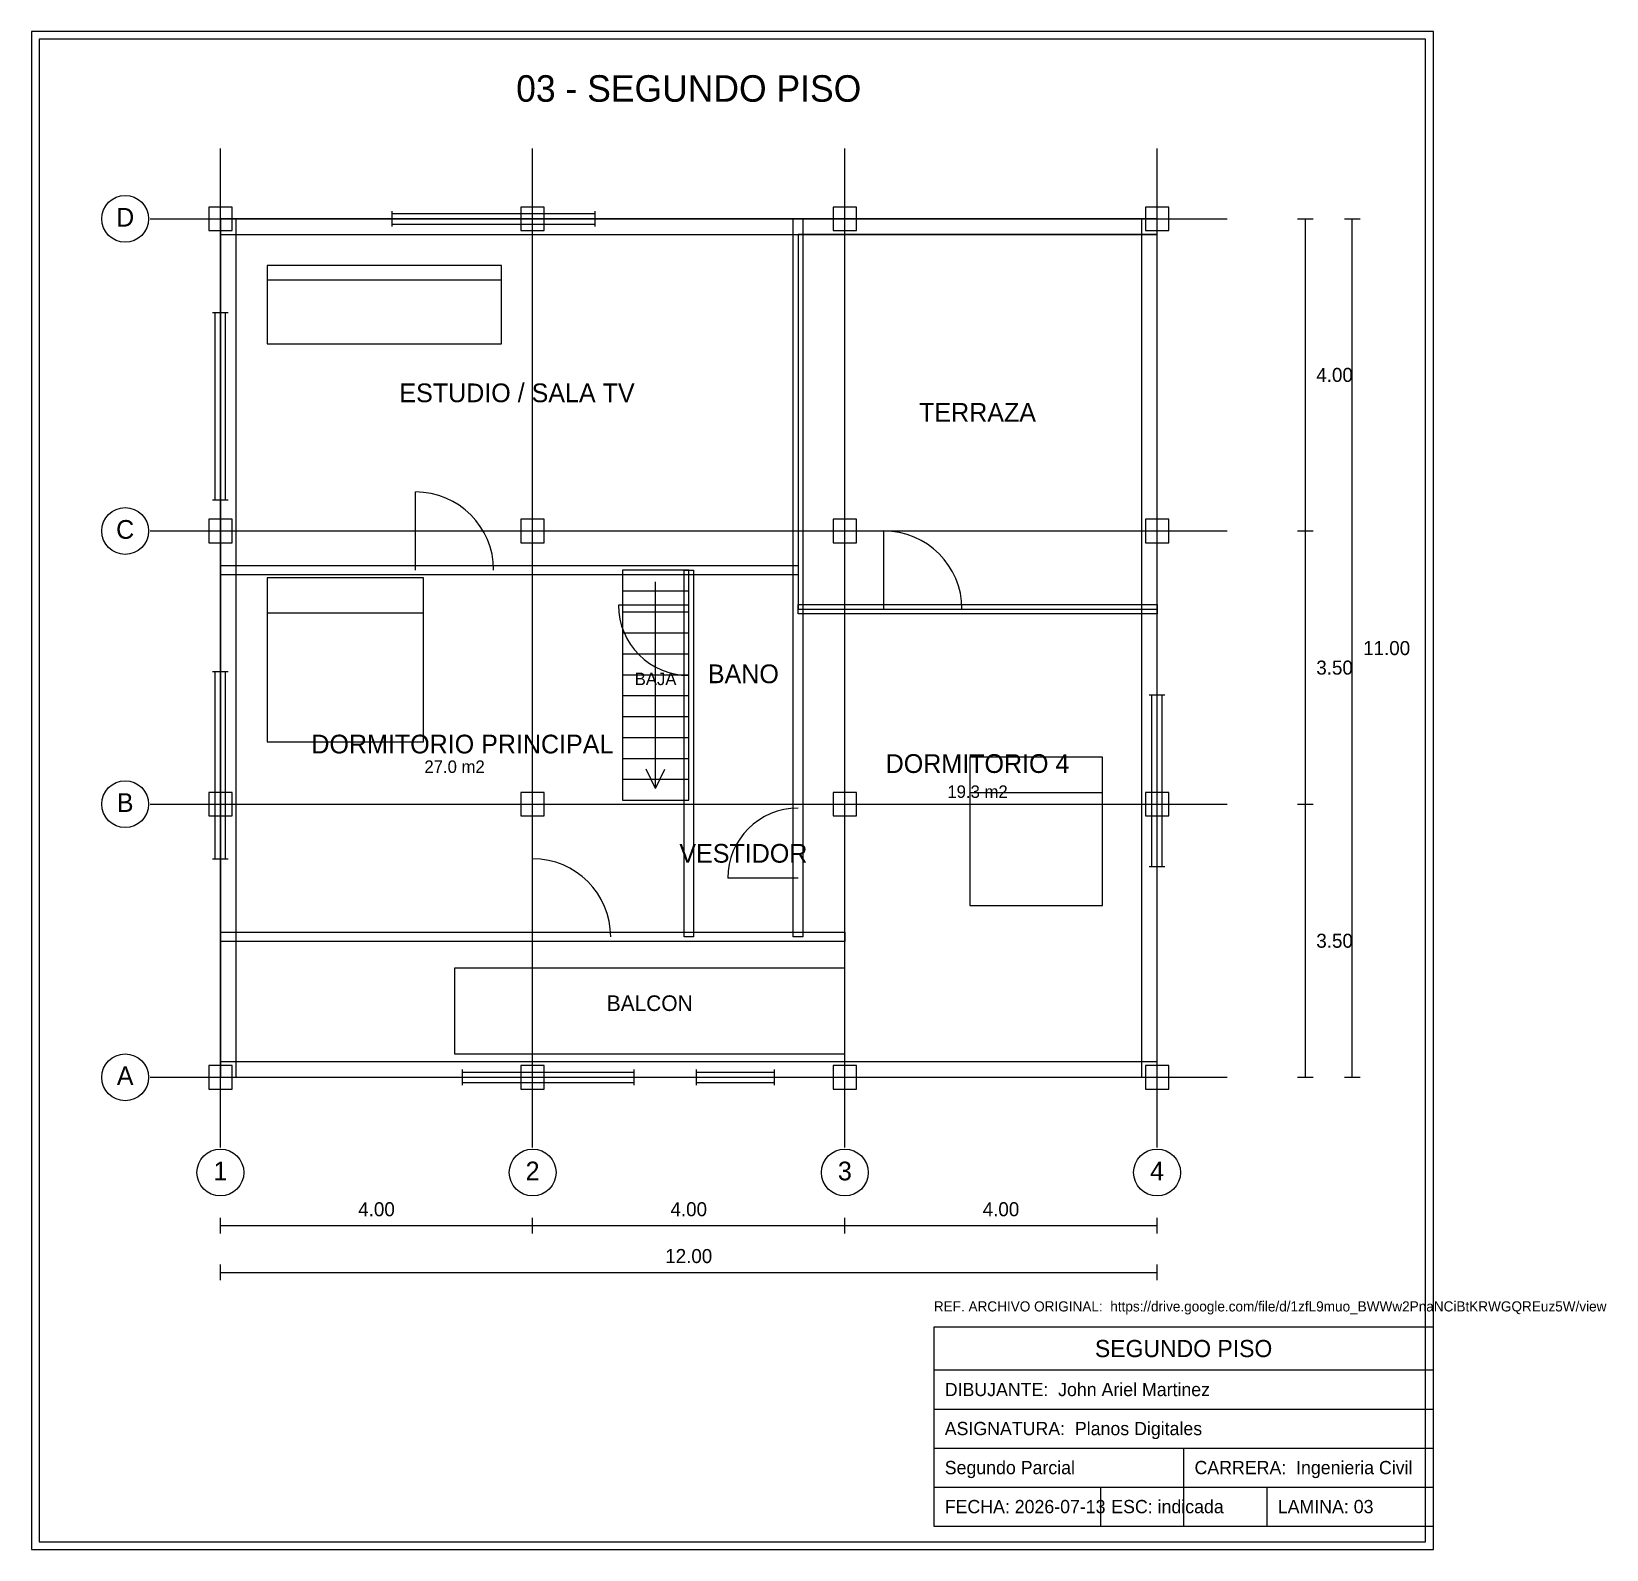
# Model space of a CAD drawing. Header units: metres. Extents: x -2.4 to 17.8, y -6 to 13.4.
import ezdxf
from ezdxf.enums import TextEntityAlignment as Align

# ---------------------------------------------------------------- set-up
doc = ezdxf.new("R2010")
doc.units = ezdxf.units.M
for name, color, linetype in [('COLUMNAS', 7, 'CONTINUOUS'), ('COTAS', 8, 'CONTINUOUS'), ('EJES', 1, 'CONTINUOUS'), ('ESCALERA', 6, 'CONTINUOUS'), ('MARCO', 7, 'CONTINUOUS'), ('MEMBRETE', 7, 'CONTINUOUS'), ('MOBILIARIO', 9, 'CONTINUOUS'), ('MUROS', 7, 'CONTINUOUS'), ('PUERTAS', 4, 'CONTINUOUS'), ('TEXTOS', 3, 'CONTINUOUS'), ('VENTANAS', 5, 'CONTINUOUS')]:
    doc.layers.add(name, color=color, linetype=linetype)

msp = doc.modelspace()

# ---------------------------------------------------------------- linework, layer by layer
at = {"layer": 'COLUMNAS'}
for p, q in [((0.15, 11.15), (-0.15, 11.15)), ((-0.15, 11.15), (-0.15, 10.85)), ((0.15, 10.85), (0.15, 11.15)), ((4.15, 11.15), (3.85, 11.15)), ((3.85, 11.15), (3.85, 10.85)), ((4.15, 10.85), (4.15, 11.15)), ((8.15, 11.15), (7.85, 11.15)), ((7.85, 11.15), (7.85, 10.85)), ((8.15, 10.85), (8.15, 11.15)), ((12.15, 11.15), (11.85, 11.15)), ((11.85, 11.15), (11.85, 10.85)), ((12.15, 10.85), (12.15, 11.15)), ((-0.15, 10.85), (0.15, 10.85)), ((3.85, 10.85), (4.15, 10.85)), ((7.85, 10.85), (8.15, 10.85)), ((11.85, 10.85), (12.15, 10.85)), ((0.15, 7.15), (-0.15, 7.15)), ((-0.15, 7.15), (-0.15, 6.85)), ((0.15, 6.85), (0.15, 7.15)), ((4.15, 7.15), (3.85, 7.15)), ((3.85, 7.15), (3.85, 6.85)), ((4.15, 6.85), (4.15, 7.15)), ((8.15, 7.15), (7.85, 7.15)), ((7.85, 7.15), (7.85, 6.85)), ((8.15, 6.85), (8.15, 7.15)), ((12.15, 7.15), (11.85, 7.15)), ((11.85, 7.15), (11.85, 6.85)), ((12.15, 6.85), (12.15, 7.15)), ((-0.15, 6.85), (0.15, 6.85)), ((3.85, 6.85), (4.15, 6.85)), ((7.85, 6.85), (8.15, 6.85)), ((11.85, 6.85), (12.15, 6.85)), ((0.15, 3.65), (-0.15, 3.65)), ((-0.15, 3.65), (-0.15, 3.35)), ((0.15, 3.35), (0.15, 3.65)), ((4.15, 3.65), (3.85, 3.65)), ((3.85, 3.65), (3.85, 3.35)), ((4.15, 3.35), (4.15, 3.65)), ((8.15, 3.65), (7.85, 3.65)), ((7.85, 3.65), (7.85, 3.35)), ((8.15, 3.35), (8.15, 3.65)), ((12.15, 3.65), (11.85, 3.65)), ((11.85, 3.65), (11.85, 3.35)), ((12.15, 3.35), (12.15, 3.65)), ((-0.15, 3.35), (0.15, 3.35)), ((3.85, 3.35), (4.15, 3.35)), ((7.85, 3.35), (8.15, 3.35)), ((11.85, 3.35), (12.15, 3.35)), ((0.15, 0.15), (-0.15, 0.15)), ((-0.15, 0.15), (-0.15, -0.15)), ((0.15, -0.15), (0.15, 0.15)), ((4.15, 0.15), (3.85, 0.15)), ((3.85, 0.15), (3.85, -0.15)), ((4.15, -0.15), (4.15, 0.15)), ((8.15, 0.15), (7.85, 0.15)), ((7.85, 0.15), (7.85, -0.15)), ((8.15, -0.15), (8.15, 0.15)), ((12.15, 0.15), (11.85, 0.15)), ((11.85, 0.15), (11.85, -0.15)), ((12.15, -0.15), (12.15, 0.15)), ((-0.15, -0.15), (0.15, -0.15)), ((3.85, -0.15), (4.15, -0.15)), ((7.85, -0.15), (8.15, -0.15)), ((11.85, -0.15), (12.15, -0.15))]:
    msp.add_line(p, q, dxfattribs=at)
at = {"layer": 'COTAS'}
for p, q in [((13.8, 11), (14, 11)), ((13.9, 7), (13.9, 11)), ((14.4, 11), (14.6, 11)), ((14.5, 0), (14.5, 11)), ((13.8, 7), (14, 7)), ((13.8, 7), (14, 7)), ((13.9, 3.5), (13.9, 7)), ((13.8, 3.5), (14, 3.5)), ((13.8, 3.5), (14, 3.5)), ((13.9, 0), (13.9, 3.5)), ((13.8, 0), (14, 0)), ((14.4, 0), (14.6, 0)), ((0, -2), (0, -1.8)), ((4, -2), (4, -1.8)), ((4, -2), (4, -1.8)), ((8, -2), (8, -1.8)), ((8, -2), (8, -1.8)), ((12, -2), (12, -1.8)), ((0, -1.9), (4, -1.9)), ((4, -1.9), (8, -1.9)), ((8, -1.9), (12, -1.9)), ((0, -2.6), (0, -2.4)), ((12, -2.6), (12, -2.4)), ((0, -2.5), (12, -2.5))]:
    msp.add_line(p, q, dxfattribs=at)
at = {"layer": 'EJES'}
for p, q in [((0, -0.9), (0, 11.9)), ((4, -0.9), (4, 11.9)), ((8, -0.9), (8, 11.9)), ((12, -0.9), (12, 11.9)), ((-0.9, 11), (12.9, 11)), ((-0.9, 7), (12.9, 7)), ((-0.9, 3.5), (12.9, 3.5)), ((-0.9, 0), (12.9, 0))]:
    msp.add_line(p, q, dxfattribs=at)
for centre in [(-1.22, 11), (-1.22, 7), (-1.22, 3.5), (-1.22, 0), (0, -1.22), (4, -1.22), (8, -1.22), (12, -1.22)]:
    msp.add_circle(centre, 0.3, dxfattribs=at)
at = {"layer": 'ESCALERA'}
for p, q in [((6, 6.5), (5.15, 6.5)), ((5.15, 6.5), (5.15, 3.55)), ((6, 3.55), (6, 6.5)), ((5.575, 3.7), (5.575, 6.35)), ((5.15, 6.2318), (6, 6.2318)), ((5.15, 5.9636), (6, 5.9636)), ((5.15, 5.6955), (6, 5.6955)), ((5.15, 5.4273), (6, 5.4273)), ((5.15, 5.1591), (6, 5.1591)), ((5.15, 4.8909), (6, 4.8909)), ((5.15, 4.6227), (6, 4.6227)), ((5.15, 4.3545), (6, 4.3545)), ((5.15, 4.0864), (6, 4.0864)), ((5.575, 3.7), (5.455, 3.95)), ((5.575, 3.7), (5.695, 3.95)), ((5.15, 3.8182), (6, 3.8182)), ((5.15, 3.55), (6, 3.55))]:
    msp.add_line(p, q, dxfattribs=at)
at = {"layer": 'MARCO'}
for p, q in [((15.54, 13.4), (-2.42, 13.4)), ((-2.42, 13.4), (-2.42, -6.05)), ((15.54, -6.05), (15.54, 13.4)), ((15.44, 13.3), (-2.32, 13.3)), ((-2.32, 13.3), (-2.32, -5.95)), ((15.44, -5.95), (15.44, 13.3)), ((-2.42, -6.05), (15.54, -6.05)), ((-2.32, -5.95), (15.44, -5.95))]:
    msp.add_line(p, q, dxfattribs=at)
at = {"layer": 'MEMBRETE'}
for p, q in [((15.54, -3.2), (9.14, -3.2)), ((9.14, -3.2), (9.14, -5.75)), ((15.54, -5.75), (15.54, -3.2)), ((9.14, -3.75), (15.54, -3.75)), ((9.14, -4.25), (15.54, -4.25)), ((9.14, -4.75), (15.54, -4.75)), ((12.34, -4.75), (12.34, -5.75)), ((9.14, -5.25), (15.54, -5.25)), ((11.2733, -5.25), (11.2733, -5.75)), ((13.4067, -5.25), (13.4067, -5.75)), ((9.14, -5.75), (15.54, -5.75))]:
    msp.add_line(p, q, dxfattribs=at)
at = {"layer": 'MOBILIARIO'}
for p, q in [((12, 10.8), (7.4, 10.8)), ((7.4, 10.8), (7.4, 6)), ((12, 6), (12, 10.8)), ((3.6, 10.4), (0.6, 10.4)), ((0.6, 10.4), (0.6, 9.4)), ((3.6, 9.4), (3.6, 10.4)), ((0.6, 10.22), (3.6, 10.22)), ((0.6, 9.4), (3.6, 9.4)), ((2.6, 6.4), (0.6, 6.4)), ((0.6, 6.4), (0.6, 4.3)), ((2.6, 4.3), (2.6, 6.4)), ((0.6, 5.95), (2.6, 5.95)), ((7.4, 6), (12, 6)), ((0.6, 4.3), (2.6, 4.3)), ((11.3, 4.1), (9.6, 4.1)), ((9.6, 4.1), (9.6, 2.2)), ((11.3, 2.2), (11.3, 4.1)), ((9.6, 3.65), (11.3, 3.65)), ((9.6, 2.2), (11.3, 2.2)), ((8, 1.4), (3, 1.4)), ((3, 1.4), (3, 0.3)), ((8, 0.3), (8, 1.4)), ((3, 0.3), (8, 0.3))]:
    msp.add_line(p, q, dxfattribs=at)
at = {"layer": 'MUROS'}
for p, q in [((0.2, 11), (0, 11)), ((0, 11), (0, 0)), ((12, 11), (0, 11)), ((0, 11), (0, 10.8)), ((0.2, 0), (0.2, 11)), ((7.34, 1.8), (7.34, 11)), ((7.34, 11), (7.46, 11)), ((7.46, 11), (7.46, 1.8)), ((12, 11), (11.8, 11)), ((11.8, 11), (11.8, 0)), ((12, 0), (12, 11)), ((12, 10.8), (12, 11)), ((0, 10.8), (12, 10.8)), ((0, 6.56), (7.4, 6.56)), ((0, 6.44), (0, 6.56)), ((5.94, 1.8), (5.94, 6.5)), ((5.94, 6.5), (6.06, 6.5)), ((6.06, 6.5), (6.06, 1.8)), ((7.4, 6.56), (7.4, 6.44)), ((7.4, 6.44), (0, 6.44)), ((7.4, 6.06), (12, 6.06)), ((7.4, 5.94), (7.4, 6.06)), ((12, 6.06), (12, 5.94)), ((12, 5.94), (7.4, 5.94)), ((0, 1.86), (8, 1.86)), ((0, 1.74), (0, 1.86)), ((8, 1.86), (8, 1.74)), ((8, 1.74), (0, 1.74)), ((6.06, 1.8), (5.94, 1.8)), ((7.46, 1.8), (7.34, 1.8)), ((12, 0.2), (0, 0.2)), ((0, 0.2), (0, 0)), ((0, 0), (0.2, 0)), ((0, 0), (12, 0)), ((11.8, 0), (12, 0)), ((12, 0), (12, 0.2))]:
    msp.add_line(p, q, dxfattribs=at)
at = {"layer": 'PUERTAS'}
for p, q in [((2.5, 6.5), (2.5, 7.5)), ((8.5, 6), (8.5, 7)), ((6, 6.05), (5.1, 6.05)), ((4, 1.8), (4, 2.8)), ((7.4, 2.55), (6.5, 2.55))]:
    msp.add_line(p, q, dxfattribs=at)
for centre, radius, start, end in [((2.5, 6.5), 1, 0, 90), ((8.5, 6), 1, 0, 90), ((6, 6.05), 0.9, 180, 270), ((7.4, 2.55), 0.9, 90, 180), ((4, 1.8), 1, 0, 90)]:
    msp.add_arc(centre, radius, start, end, dxfattribs=at)
at = {"layer": 'VENTANAS'}
for p, q in [((2.2, 10.9), (2.2, 11.1)), ((4.8, 10.9), (4.8, 11.1)), ((2.2, 11.0667), (4.8, 11.0667)), ((2.2, 11), (4.8, 11)), ((2.2, 10.9333), (4.8, 10.9333)), ((-0.1, 9.8), (0.1, 9.8)), ((-0.0667, 7.4), (-0.0667, 9.8)), ((0, 7.4), (0, 9.8)), ((0.0667, 7.4), (0.0667, 9.8)), ((-0.1, 7.4), (0.1, 7.4)), ((-0.1, 5.2), (0.1, 5.2)), ((-0.0667, 2.8), (-0.0667, 5.2)), ((0, 2.8), (0, 5.2)), ((0.0667, 2.8), (0.0667, 5.2)), ((11.9, 4.9), (12.1, 4.9)), ((11.9333, 2.7), (11.9333, 4.9)), ((12, 2.7), (12, 4.9)), ((12.0667, 2.7), (12.0667, 4.9)), ((-0.1, 2.8), (0.1, 2.8)), ((11.9, 2.7), (12.1, 2.7)), ((3.1, -0.1), (3.1, 0.1)), ((3.1, 0.0667), (5.3, 0.0667)), ((3.1, 0), (5.3, 0)), ((5.3, -0.1), (5.3, 0.1)), ((6.1, -0.1), (6.1, 0.1)), ((6.1, 0.0667), (7.1, 0.0667)), ((6.1, 0), (7.1, 0)), ((7.1, -0.1), (7.1, 0.1)), ((3.1, -0.0667), (5.3, -0.0667)), ((6.1, -0.0667), (7.1, -0.0667))]:
    msp.add_line(p, q, dxfattribs=at)

# ---------------------------------------------------------------- texts
at = {"layer": 'COTAS'}
for s, p in [('4.00', (14.04, 8.91)), ('11.00', (14.64, 5.41)), ('3.50', (14.04, 5.16)), ('3.50', (14.04, 1.66))]:
    msp.add_text(s, height=0.18, dxfattribs=at).set_placement(p)
for s, p in [('4.00', (2, -1.78)), ('4.00', (6, -1.78)), ('4.00', (10, -1.78)), ('12.00', (6, -2.38))]:
    msp.add_text(s, height=0.18, dxfattribs=at).set_placement(p, align=Align.CENTER)
at = {"layer": 'EJES'}
for s, p in [('D', (-1.22, 10.9)), ('C', (-1.22, 6.9)), ('B', (-1.22, 3.4)), ('A', (-1.22, -0.1)), ('1', (0, -1.32)), ('2', (4, -1.32)), ('3', (8, -1.32)), ('4', (12, -1.32))]:
    msp.add_text(s, height=0.24, dxfattribs=at).set_placement(p, align=Align.CENTER)
at = {"layer": 'MEMBRETE'}
for s, height, p in [('REF. ARCHIVO ORIGINAL:  https://drive.google.com/file/d/1zfL9muo_BWWw2PnaNCiBtKRWGQREuz5W/view', 0.13, (9.14, -3)), ('DIBUJANTE:  John Ariel Martinez', 0.17, (9.28, -4.085)), ('ASIGNATURA:  Planos Digitales', 0.17, (9.28, -4.585)), ('Segundo Parcial', 0.17, (9.28, -5.085)), ('CARRERA:  Ingenieria Civil', 0.17, (12.48, -5.085)), ('FECHA: 2026-07-13', 0.17, (9.28, -5.585)), ('ESC: indicada', 0.17, (11.4133, -5.585)), ('LAMINA: 03', 0.17, (13.5467, -5.585))]:
    msp.add_text(s, height=height, dxfattribs=at).set_placement(p)
msp.add_text('SEGUNDO PISO', height=0.22, dxfattribs=at).set_placement((12.34, -3.585), align=Align.CENTER)
at = {"layer": 'TEXTOS'}
for s, height, p in [('03 - SEGUNDO PISO', 0.34, (6, 12.5)), ('ESTUDIO / SALA TV', 0.24, (3.8, 8.65)), ('TERRAZA', 0.24, (9.7, 8.4)), ('BANO', 0.24, (6.7, 5.05)), ('BAJA', 0.16, (5.575, 5.025)), ('DORMITORIO PRINCIPAL', 0.24, (3.1, 4.15)), ('27.0 m2', 0.16, (3, 3.9)), ('DORMITORIO 4', 0.24, (9.7, 3.9)), ('19.3 m2', 0.16, (9.7, 3.58)), ('VESTIDOR', 0.24, (6.7, 2.75)), ('BALCON', 0.2, (5.5, 0.85))]:
    msp.add_text(s, height=height, dxfattribs=at).set_placement(p, align=Align.CENTER)

doc.saveas('drawing.dxf')
